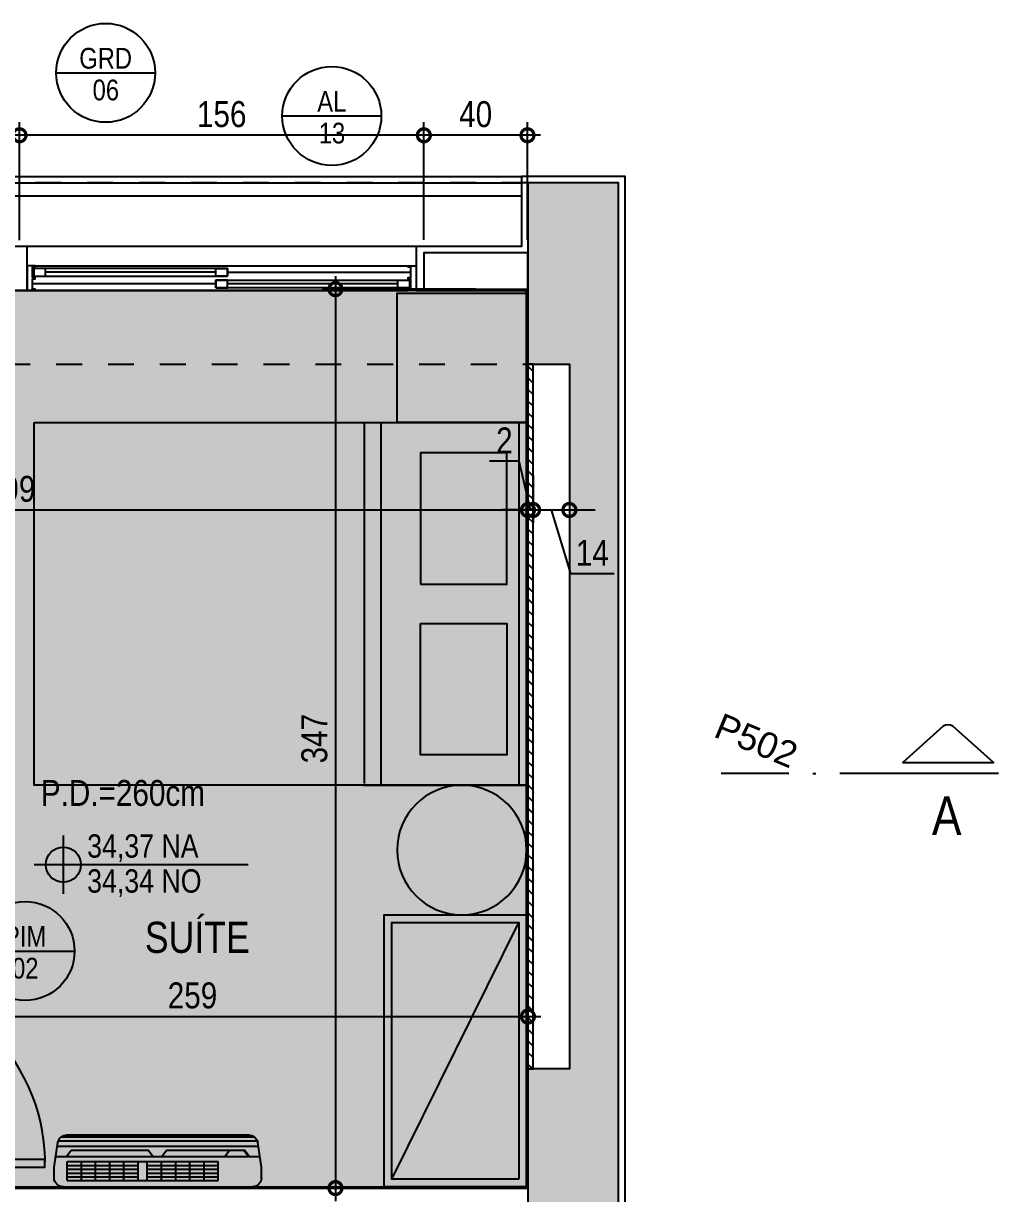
# Model space of a CAD drawing. Header units: metres. Extents: x -41 to 570, y -54 to 184.
# Drawn here: x 19.083 to 22.846, y -0.901 to 3.616 of the extents above; entities that cross this region are included whole.
import ezdxf
from ezdxf.enums import TextEntityAlignment as Align

# ---------------------------------------------------------------- set-up
doc = ezdxf.new("R2010")
doc.units = ezdxf.units.M
doc.linetypes.add('DASHEDX2', pattern=[1.5, 1, -0.5])
doc.linetypes.add('PUC$0$DASHEDX2', pattern=[1.5, 1, -0.5])
for name, color, linetype in [('1', 232, 'DASHEDX2'), ('4', 2, 'Continuous'), ('9', 232, 'Continuous'), ('ARQ-DIM', 2, 'Continuous'), ('ARQ-SIM', 1, 'Continuous'), ('ARQ-TXT', 2, 'Continuous'), ('PUC$0$ARQ-ALV ACAB', 4, 'Continuous'), ('PUC$0$ARQ-ALV OSSO', 5, 'Continuous'), ('PUC$0$ARQ-AUX', 7, 'Continuous'), ('PUC$0$ARQ-AUX1 @ 1', 1, 'Continuous'), ('PUC$0$ARQ-AUX2', 2, 'Continuous'), ('PUC$0$ARQ-CAX @ 1', 1, 'Continuous'), ('PUC$0$ARQ-ENCH', 1, 'Continuous'), ('PUC$0$ARQ-MOB', 7, 'Continuous'), ('PUC$0$ARQ-PRJ', 7, 'PUC$0$DASHEDX2'), ('PUC$0$MAUROAMARELO', 162, 'Continuous')]:
    doc.layers.add(name, color=color, linetype=linetype)
doc.layers.add('PUC$0$ARQ-FORRO', color=9, linetype='Continuous', lineweight=5)
doc.styles.add('Adesa', font='ARIALN.TTF')
doc.styles.get("Standard").update_dxf_attribs({"font": 'arial.ttf'})
doc.dimstyles.new('ADESA 1-0050', dxfattribs={"dimtxt": 0.1, "dimasz": 0.1, "dimexe": 0.05, "dimexo": 0.05, "dimgap": 0.03, "dimtad": 1, "dimdec": 1, "dimlfac": 100, "dimzin": 12, "dimtxsty": 'Adesa', "dimblk": 'DOTSMALL', "dimcen": 1, "dimdle": 0.05, "dimclrd": 1, "dimclre": 1, "dimclrt": 256, "dimazin": 3, "dimtm": 1e-09, "dimtfac": 1, "dimtdec": 1, "dimtmove": 1, "dimatfit": 0, "dimldrblk": 'DOTSMALL', "dimfxl": 0.8, "dimtvp": 2, "dimtolj": 1, "dimtzin": 0, "dimarcsym": 0})

# ---------------------------------------------------------------- blocks, each defined once
blk = doc.blocks.new('*U3377')
at = {"color": 0, "linetype": 'ByBlock', "ltscale": 0.5}
for points in [[(0.019999999999925, -0.0449999999999875), (0.0299999999999159, -0.0450000000000017), (0.0299999999999727, -0.0499999999999972), (0.019999999999925, -0.049999999999983), (0.019999999999925, -0.0900000000000034), (0.0299999999999159, -0.0900000000000176), (0.0299999999999727, -0.0950000000000131), (0.019999999999925, -0.0949999999999989), (0.019999999999925, -0.0900000000000034), (0.0299999999999159, -0.0899999999999891), (0.0299999999999727, -0.09499999999998458), (-5.68e-14, -0.09499999999998458), (0, 0), (0.0299999999999727, 0), (0.0299999999999727, -0.0049999999999955), (0.0199999999999818, -0.0049999999999955), (0.019999999999925, -0.0449999999999875)], [(1.479999999999961, -0.0449999999999156), (1.469999999999969, -0.0449999999999156), (1.469999999999913, -0.049999999999911), (1.479999999999961, -0.049999999999911), (1.479999999999961, -0.0899999999999315), (1.469999999999969, -0.0899999999999315), (1.469999999999913, -0.09499999999992699), (1.479999999999961, -0.09499999999992699), (1.479999999999961, -0.08999999999993138), (1.469999999999969, -0.08999999999990299), (1.469999999999913, -0.0949999999998985), (1.499999999999942, -0.09499999999991268), (1.499999999999884, 7.189999999999996e-14), (1.469999999999913, 7.189999999999996e-14), (1.469999999999913, -0.0049999999999235), (1.479999999999903, -0.0049999999999235), (1.479999999999961, -0.0449999999999156)], [(0.0249999999999204, -0.0100000000000051), (0.0700000006625032, -0.0099999999940792), (0.0700000006625032, -0.0399999999940803), (0.0249999999999204, -0.0400000000000063)], [(0.7725000000000365, -0.00999999999992655), (0.7275000000008165, -0.00999999999994075), (0.7275000000008165, -0.03999999999994185), (0.7725000000000365, -0.03999999999992765)], [(0.7275000000008165, -0.05499999999995665), (0.7725000000000365, -0.05499999999994245), (0.7725000000000365, -0.08499999999994355), (0.7275000000008165, -0.08499999999995786)], [(1.474999999999906, -0.0549999999999349), (1.429999999892343, -0.0549999999999349), (1.429999999892343, -0.0849999999999361), (1.474999999999906, -0.0849999999999361)]]:
    blk.add_lwpolyline(points, close=True, dxfattribs=at)
at = {"color": 8, "linetype": 'ByBlock', "ltscale": 0.5}
for points in [[(1.469999999999913, 7.189999999999996e-14), (0.0299999999999727, 0)], [(0.7725000000000365, -0.02500000000092185), (1.479999999999903, -0.0249999999999196)], [(0.7275000000008165, -0.07000000000005675), (0.019999999999925, -0.0699999999999932)], [(1.469999999999913, -0.0949999999998985), (0.0299999999999727, -0.09499999999998458)]]:
    blk.add_lwpolyline(points, dxfattribs=at)
at = {"color": 7, "linetype": 'ByBlock', "ltscale": 0.5}
for points in [[(0.7725000000000365, -0.00999999999992655), (0.7725000000000365, -0.03999999999992765), (0.0249999999999204, -0.0400000000000063), (0.0249999999999204, -0.0100000000000051)], [(0.7275000000008165, -0.05499999999995665), (0.7275000000008165, -0.08499999999995786), (1.474999999999906, -0.0849999999999361), (1.474999999999906, -0.0549999999999349)]]:
    blk.add_lwpolyline(points, close=True, dxfattribs=at)
for points in [[(0.0700000006625032, -0.0249999999940798), (0.7275000000008165, -0.02499999999994135)], [(0.7725000000000365, -0.06999999999994305), (1.429999999892343, -0.06999999999992129)]]:
    blk.add_lwpolyline(points, dxfattribs=at)
blk = doc.blocks.new('PUC$0$pl apto tipo 1 puc')
at = {"layer": 'PUC$0$ARQ-ENCH'}
h = blk.add_hatch(dxfattribs=at)
h.set_pattern_fill('ANSI31', color=256, scale=0.01)
h.set_pattern_definition([(45, (-5.211504007484674, -0.972002861177286), (-0.02245064030267288, 0.02245064030267288), [])])
h.paths.add_polyline_path([(-36.3932393774884, 2.300038550576187), (-36.37331023448884, 2.300045171463213), (-36.37327480598861, -0.4199559289803002), (-36.39320394898817, -0.4199625498673268)])
at = {"layer": 'PUC$0$ARQ-ALV ACAB'}
for points, elevation in [([(-36.7482393774884, -1.227602703702928), (-36.7482393774884, 2.794170828827531), (-36.7482393774884, 2.794170828827531), (-36.7482393774884, 3.024260689942575), (-36.3482393774884, 3.024260689942575), (-36.3482393774884, 2.754912653315774), (-35.94169619284236, 2.754938725896162), (-35.94169619284236, 2.585001325867989), (-36.36823928204219, 2.585014515701095)], -4.319321033073013e-06), ([(-32.38662771753279, 2.584542666178749), (-34.44169619284247, 2.584529872657696), (-34.44169619284247, 2.75452987265773), (-32.00173573851712, 2.754651810342318), (-32.00173573851712, 2.574651810342284), (-32.22662821730761, 2.574542666178749)], -0.000103808560312571), ([(-36.36817175399827, -0.8750087429382862), (-36.36823928204219, 2.585014515701095)], -4.318356323902826e-06)]:
    blk.add_lwpolyline(points, dxfattribs=dict(at, elevation=elevation))
blk.add_lwpolyline([(-33.50985087990028, -1.025007836572563), (-33.50985134394762, -0.8750093935681496), (-33.63985110930275, -0.8750077360342539), (-33.63985074836648, -0.8248132062785145), (-33.78985075182459, -0.8248132062785145), (-33.78985075182459, -0.8750087429382858), (-36.36817175399827, -0.8750087429382862)], dxfattribs=at)
at = {"layer": 'PUC$0$ARQ-ALV OSSO', "elevation": -4.31835632350037e-06}
blk.add_lwpolyline([(-36.37323937748755, 2.589904975225647), (-36.3732393774884, 2.729906385429546), (-35.97169619284236, 2.729931672887602), (-35.97169619284236, 2.589941626861194), (-36.00737746220985, 2.589892181704466)], close=True, dxfattribs=at)
at = {"layer": 'PUC$0$ARQ-ALV OSSO', "elevation": -4.318356323902826e-06}
blk.add_lwpolyline([(-36.39320394903129, -0.4199592394238135), (-36.39320394903129, 2.300038550576187)], dxfattribs=at)
at = {"layer": 'PUC$0$ARQ-ALV OSSO'}
blk.add_lwpolyline([(-33.51485134394761, -1.020009227817477), (-33.51485134394761, -0.8800092278174767), (-33.64485114533147, -0.880007570282387), (-33.64485078439639, -0.8298132062785143), (-33.78485075182459, -0.8298132062785145), (-33.78485075182459, -0.8800087429382858), (-36.37478256213402, -0.8800087429382862)], dxfattribs=at)
at = {"layer": 'PUC$0$ARQ-AUX', "elevation": -4.319321033073013e-06}
blk.add_lwpolyline([(-35.94169517936152, 2.754938725961269), (-34.44169619284247, 2.75452987265773)], dxfattribs=at)
at = {"layer": 'PUC$0$ARQ-ENCH', "elevation": -4.318356323902826e-06}
blk.add_lwpolyline([(-36.3932393774884, 2.300038550576187), (-36.37331023448884, 2.300045171463213), (-36.37327480598861, -0.4199559289803002), (-36.39320394898817, -0.4199625498673268)], close=True, dxfattribs=at)
at = {"layer": 'PUC$0$ARQ-AUX1 @ 1', "xscale": -1, "rotation": 180}
blk.add_blockref('*U3377', (-35.94169619284236, 2.585001325867989, -4.319321033073013e-06), dxfattribs=at)
blk = doc.blocks.new('*U3418')
at = {"layer": 'PUC$0$ARQ-MOB'}
for p, q in [((-0.6999999999999318, -0.6291505595172567), (-0.6999999999999318, 0)), ((-0.6999999999999318, 0), (0.7000000000000455, 0)), ((0.7000000000000455, -0.6291305920967716), (0.7000000000000455, 0)), ((0.7000000000000455, -0.0299999999997454), (-0.6999999999999318, -0.0299999999997454)), ((0.7000000000000455, -0.5620764186628268), (-0.6999999999999319, -0.5619973332079932)), ((0.7000000000000454, -0.6273368521624434), (-0.692955937798729, -0.6273368521624435)), ((-0.6991533441763523, -0.8530626289630163), (-0.6987254288627583, -0.8533762312017643)), ((-0.6749930615618496, -1.899955827604571), (0.674993061562077, -1.899955827605481))]:
    blk.add_line(p, q, dxfattribs=at)
at = {"layer": 'PUC$0$ARQ-MOB', "flags": 128}
for points in [[(0.7000000000007846, -1.899999999999636), (0.7000000000007846, -2e-16), (-0.7000000000006703, 2e-16), (-0.6999909375571747, -1.899999999999636)], [(0.7000000009412021, -1.900075808809561), (0.7000000009412021, -7.58088099249e-05), (-0.6999999990602528, -7.58088099244e-05), (-0.6999909366167572, -1.900075808809561)], [(-0.0755639286653032, -0.4095184273019188), (-0.0755685223320479, -0.0761946178054134), (-0.5830639286650121, -0.0762007755593002), (-0.5830593348691191, -0.4095341088650456)], [(-0.0755639277248856, -0.4095942361118434), (-0.0755685213898114, -0.0762704266162475), (-0.5830639277245946, -0.0762765843701343), (-0.5830593339287016, -0.4096099176758797)], [(0.0755671575898878, -0.4095184273019188), (0.0755717512566325, -0.0761946178054134), (0.5830671575914153, -0.0762007755593006), (0.5830625637937032, -0.4095341088650459)], [(0.0755671585321243, -0.4095942361118434), (0.07557175219705001, -0.0762704266162475), (0.5830671585318328, -0.0762765843701347), (0.5830625647359398, -0.4096099176758801)]]:
    blk.add_lwpolyline(points, close=True, dxfattribs=at)
at = {"layer": 'PUC$0$ARQ-MOB'}
blk.add_lwpolyline([(0.7000000009412021, -0.5000758088099249), (1.200000000941201, -0.5000758088099249), (1.200000000941201, -7.58088099249e-05), (0.7000000009412021, -7.58088099249e-05)], close=True, dxfattribs=at)
blk.add_circle((-0.9499999999999316, -0.25), 0.25, dxfattribs=at)
blk = doc.blocks.new('*U3417')
at = {"flags": 128}
for points in [[(1.049991764732324, -1.899777385600069e-09), (1.049991764732324, 0.5499999981002226), (9.044925e-10, 0.5499999971050785), (0, 0)], [(1.019991764732352, 0.02999999815453762), (1.019991764732352, 0.5199999981004774), (0.0300000008501229, 0.5199999971053333), (0.030000000054315, 0.0299999999451757)]]:
    blk.add_lwpolyline(points, close=True, dxfattribs=at)
blk.add_lwpolyline([(1.019991764732352, 0.5199999981004774), (0.030000000054315, 0.0299999999451757)], dxfattribs=at)
blk = doc.blocks.new('PUC$0$layout puc 1')
at = {"layer": 'PUC$0$ARQ-MOB', "xscale": -1}
for name, p, rotation in [('*U3417', (9.615374800020504e-05, -3.299992249611552), 270), ('*U3418', (-7.685505867982556e-05, -4.49999224878974), 90)]:
    blk.add_blockref(name, p, dxfattribs=dict(at, rotation=rotation))
blk = doc.blocks.new('*U3395')
for points in [[(0, 0), (-3.673940397444008e-17, 0.7200000000003126), (-0.03000000000020013, 0.7200000000003126), (-0.03000000000020009, 0)], [(-0.774999999998131, 0.01000000000070145), (-0.7249999999984038, 0.01000000000070145), (-0.7249999999984038, 2.557953848736361e-13), (-0.774999999998131, 2.557953848736361e-13)], [(0.05500000000006366, 0.01000000000036039), (0.005000000000336513, 0.01000000000036039), (0.005000000000336513, -8.526512829121202e-14), (0.05500000000006366, -8.526512829121202e-14)], [(-0.7649999999987085, -0.1599999999774298), (-0.7149999999989813, -0.1599999999774298), (-0.7149999999989813, -0.1499999999769841), (-0.7649999999987085, -0.1499999999769841)], [(0.04499999999984539, -0.1600000000460113), (-0.004999999999881766, -0.1600000000460113), (-0.004999999999881766, -0.1500000000455941), (0.04499999999984539, -0.1500000000455941)]]:
    blk.add_lwpolyline(points, close=True)
for points in [[(-0.7599999999991678, 0), (-0.72, 2.273736754432321e-13), (-0.72, -0.02999999999997272), (-0.7099999999997817, -0.02999999999997272), (-0.7099999999989859, -0.1499999999630006), (-0.7450000000000909, -0.149999999963228), (-0.7449999999995225, 0)], [(0.03999999999973625, -2.273736754432321e-13), (3.410605131648481e-13, 0), (3.410605131648481e-13, -0.03000000000020009), (-0.009999999999877218, -0.03000000000020009), (-0.009999999999877218, -0.1499999999999773), (0.02500000000077307, -0.1500000000002046), (0.02499999999952252, -2.273736754432321e-13)]]:
    blk.add_lwpolyline(points)
at = {"layer": 'PUC$0$ARQ-PRJ'}
blk.add_arc((-0.020769230769382, 0.02076923076981165), 0.6995391551483003, 88.29864539466116, 181.7013546053483, dxfattribs=at)
blk = doc.blocks.new('PUC$0$pl forro 1')
at = {"layer": 'PUC$0$ARQ-FORRO'}
h = blk.add_hatch(color=256, dxfattribs=at)
h.dxf.hatch_style = 1
h.paths.add_polyline_path([(0, 0), (2.578321001191597, -5.03201744027626e-05), (2.578318303634468, -1.050660244375436), (3.981543539623971, -1.050663847311357), (3.981544035492419, -3.459661836688001), (-6.752902600482003e-05, -3.460073578813784)])
blk.add_lwpolyline([(0, 0), (2.578321001191597, -5.03201744027626e-05), (2.578318303634468, -1.050660244375436), (3.981543539623971, -1.050663847311357), (3.981544035492419, -3.459661836688001), (-6.752902600482003e-05, -3.460073578813784)], close=True, dxfattribs=at)
blk = doc.blocks.new('PUC$0$Q1')
at = {"layer": 'PUC$0$MAUROAMARELO'}
for p, q in [((240.9168394945319, -387.1026846636278), (240.1737992864325, -387.1026846636278)), ((240.8957057322278, -387.0957092027159), (240.1949330487362, -387.0957092027159)), ((240.145319390482, -387.2199680435349), (240.1599698859306, -387.1250467797306)), ((240.9327719142491, -387.1386723422559), (240.1576897701973, -387.1386723422559)), ((240.9287674815717, -387.1182753428074), (240.1618712993925, -387.1182753428075)), ((240.945319390482, -387.2199680435349), (240.9306688950333, -387.1250467797306)), ((240.9389265356431, -387.1785484299287), (240.1510035773078, -387.1785484299287)), ((240.1926560917461, -387.1785484299287), (240.2109410929909, -387.1546799405407)), ((240.1958903684414, -387.1785484299287), (240.2141753696861, -387.1546799405407)), ((240.2683749102446, -387.1546799405407), (240.2109410929909, -387.1546799405407)), ((240.5115314378287, -387.1546799405407), (240.2141753696861, -387.1546799405407)), ((240.2866599114889, -387.1785484299287), (240.2683749102446, -387.1546799405407)), ((240.3121910110704, -387.2718364671387), (240.3121910110704, -387.1986790807405)), ((240.6213588412039, -387.1986790807405), (240.3121910110704, -387.1986790807405)), ((240.3669240719074, -387.2718364671387), (240.3669240719074, -387.1986790807405)), ((240.4216571327443, -387.2718364671387), (240.4216571327443, -387.1986790807405)), ((240.4763901935818, -387.2718364671387), (240.4763901935818, -387.1986790807405)), ((240.5298164390734, -387.1785484299287), (240.5115314378287, -387.1546799405407)), ((240.5311232544187, -387.2718364671387), (240.5311232544187, -387.1986790807405)), ((240.5640566185858, -387.1785484299287), (240.5823416198305, -387.1546799405407)), ((240.8796976879731, -387.1546799405407), (240.5823416198305, -387.1546799405407)), ((240.5858563152557, -387.2718364671387), (240.5858563152557, -387.1986790807405)), ((240.6213588412039, -387.2718364671387), (240.6213588412039, -387.1986790807405)), ((240.8950241453886, -387.1986790807407), (240.6213588412039, -387.1986790807405)), ((240.6760919020408, -387.2718364671387), (240.6760919020408, -387.1986790807405)), ((240.7308249628778, -387.2718364671387), (240.7308249628778, -387.1986790807405)), ((240.7855580237147, -387.2718364671387), (240.7855580237147, -387.1986790807405)), ((240.8402910845517, -387.2718364671387), (240.8402910845517, -387.1986790807407)), ((240.8979826892179, -387.1785484299287), (240.8796976879731, -387.1546799405407)), ((240.8950241453886, -387.2718364671387), (240.8950241453886, -387.1986790807407)), ((240.145319390482, -387.2613876571413), (240.145319390482, -387.2199680435349)), ((240.4201896950054, -387.2134717998856), (240.3121910110704, -387.2134717998856)), ((240.4201896950054, -387.2282645190307), (240.3121910110704, -387.2282645190307)), ((240.4201896950054, -387.2430572381759), (240.3121910110704, -387.2430572381759)), ((240.4833013519661, -387.2134717998856), (240.4201896950054, -387.2134717998856)), ((240.4833013519661, -387.2282645190307), (240.4201896950054, -387.2282645190307)), ((240.4833013519661, -387.2430572381759), (240.4201896950054, -387.2430572381759)), ((240.5464130089268, -387.2134717998856), (240.4833013519661, -387.2134717998856)), ((240.5464130089268, -387.2282645190307), (240.4833013519661, -387.2282645190307)), ((240.5464130089268, -387.2430572381759), (240.4833013519661, -387.2430572381759)), ((240.5858563152557, -387.2134717998856), (240.5464130089268, -387.2134717998856)), ((240.5858563152557, -387.2282645190307), (240.5464130089268, -387.2282645190307)), ((240.5858563152557, -387.2430572381759), (240.5464130089268, -387.2430572381759)), ((240.7293575251389, -387.2134717998858), (240.6213588412039, -387.2134717998858)), ((240.7293575251389, -387.228264519031), (240.6213588412039, -387.228264519031)), ((240.7293575251389, -387.2430572381759), (240.6213588412039, -387.2430572381759)), ((240.7924691820996, -387.2134717998858), (240.7293575251389, -387.2134717998858)), ((240.7924691820996, -387.228264519031), (240.7293575251389, -387.228264519031)), ((240.7924691820996, -387.2430572381759), (240.7293575251389, -387.2430572381759)), ((240.8555808390603, -387.2134717998858), (240.7924691820996, -387.2134717998858)), ((240.8555808390603, -387.228264519031), (240.7924691820996, -387.228264519031)), ((240.8555808390603, -387.2430572381759), (240.7924691820996, -387.2430572381759)), ((240.8950241453886, -387.2134717998858), (240.8555808390603, -387.2134717998858)), ((240.8950241453886, -387.228264519031), (240.8555808390603, -387.228264519031)), ((240.8950241453886, -387.2430572381759), (240.8555808390603, -387.2430572381759)), ((240.945319390482, -387.2613876571413), (240.945319390482, -387.2199680435349)), ((240.4201896950054, -387.257849957321), (240.3121910110704, -387.257849957321)), ((240.6213588412039, -387.2718364671387), (240.3121910110704, -387.2718364671387)), ((240.4833013519661, -387.257849957321), (240.4201896950054, -387.257849957321)), ((240.5464130089268, -387.257849957321), (240.4833013519661, -387.257849957321)), ((240.5858563152557, -387.257849957321), (240.5464130089268, -387.257849957321)), ((240.7293575251389, -387.257849957321), (240.6213588412039, -387.257849957321)), ((240.8950241453886, -387.2718364671387), (240.6213588412039, -387.2718364671387)), ((240.7924691820996, -387.257849957321), (240.7293575251389, -387.257849957321)), ((240.8555808390603, -387.257849957321), (240.7924691820996, -387.257849957321)), ((240.8950241453886, -387.257849957321), (240.8555808390603, -387.257849957321)), ((240.9098168645338, -387.2968901830895), (240.1808219164302, -387.2968901830895))]:
    blk.add_line(p, q, dxfattribs=at)
for centre, start, end in [((240.1949330487362, -387.1312117286641), 90, 170.0000000000153), ((240.8957057322278, -387.1312117286641), 9.999999999984647, 90), ((240.1808219164302, -387.2613876571413), 180, 270), ((240.9098168645338, -387.2613876571413), 270, 0)]:
    blk.add_arc(centre, 0.03550252594831591, start, end, dxfattribs=at)
blk = doc.blocks.new('PUC$0$A$C2e7cd6c0')
at = {"layer": 'PUC$0$MAUROAMARELO', "xscale": -1, "rotation": 180}
blk.add_blockref('PUC$0$Q1', (-249.7172601499369, -383.561842730337, -8.63671264772492e-06), dxfattribs=at)
blk = doc.blocks.new('PUC')
blk.add_lwpolyline([(-21.02492814649783, 0.8750418528808609), (-21.02499567454175, -2.584981405758521), (-17.04338411092796, -2.584569664537231), (-17.04338460589177, -0.1755716742560944), (-18.446607317367, -0.1755680713266549), (-18.446607317367, 0.8750418528808601)], close=True)
at = {"layer": 'PUC$0$ARQ-ALV ACAB', "elevation": 0.0001038075956029984}
blk.add_lwpolyline([(-18.79344336735028, -3.024263734924905), (-21.00499576998796, -3.02422758)], dxfattribs=at)
at = {"layer": 'PUC$0$ARQ-AUX2'}
for points in [[(-18.81844807349335, -2.753732895382866), (-18.81843063321263, -2.999998439999999), (-21.00499576998796, -2.999998439999999)], [(-18.86844807336797, -2.753736436333083), (-18.86843417428824, -2.949998439999999), (-21.00499576998796, -2.949998439999999)]]:
    blk.add_lwpolyline(points, dxfattribs=at)
at = {"layer": 'PUC$0$ARQ-ALV OSSO', "xscale": -1, "rotation": 180}
blk.add_blockref('PUC$0$pl apto tipo 1 puc', (15.34324360750044, 3.310994257022808e-05), dxfattribs=at)
at = {"layer": 'PUC$0$ARQ-CAX @ 1', "rotation": 90}
blk.add_blockref('*U3395', (-18.44660714432437, 0.799846316220941), dxfattribs=at)
at = {"layer": 'PUC$0$ARQ-ENCH'}
blk.add_blockref('PUC$0$A$C2e7cd6c0', (-10.43003367, -2.859227739239075, -4.318356323902826e-06), dxfattribs=at)
at = {"layer": 'PUC$0$ARQ-FORRO'}
blk.add_blockref('PUC$0$pl forro 1', (-21.02492814551574, 0.8750921730552629, -4.318356323902826e-06), dxfattribs=at)
at = {"layer": 'PUC$0$ARQ-MOB', "color": 6}
blk.add_blockref('PUC$0$layout puc 1', (-21.02502588479797, 3.125042337760088, -4.31835632350037e-06), dxfattribs=at)
blk = doc.blocks.new('ADESA-SIM CORT')
at = {"color": 3}
blk.add_lwpolyline([(1.712111388585434, 0.3673406545891559), (1.400000000000955, 0.0861067632652805), (2.1, 0.0861067632652805), (1.787888611416511, 0.3673406545890963)], dxfattribs=at)
blk.add_lwpolyline([(1.787888611416528, 0.3673406545891261, 0.2679491924307495), (1.712111388585434, 0.3673406545891559)], format="xyb", dxfattribs=at)
at = {"color": 2}
for points in [[(0.5211657469095513, 0), (0, 0)], [(0.7057630107160356, 0), (0.7293286188615489, 0)], [(2.139709119792738, 0), (0.9139258826680332, 0)]]:
    blk.add_lwpolyline(points, dxfattribs=at)
at = {"color": 3, "style": 'Adesa'}
blk.add_attdef('A', text='', height=0.35, dxfattribs=at).set_placement((1.739299088764962, -0.3247249171072699), align=Align.MIDDLE_CENTER)
blk = doc.blocks.new('NipAcOs')
at = {"layer": 'ARQ-SIM'}
h = blk.add_hatch(color=256, dxfattribs=at)
h.dxf.hatch_style = 1
h.paths.add_polyline_path([(0, 0.1499999999999773, 0.4142135623730951), (-0.1499999999999773, 0), (0, 0)])
h.paths.add_polyline_path([(0.1499999999999773, 0), (0, 0), (0, -0.1499999999999773, 0.4142135623730951)])
for p, q in [((0, -0.25), (0, 0.25)), ((-0.25, 0), (0.1499999999999773, 0)), ((0.1499999999999773, 0), (1.583441196697537, 0))]:
    blk.add_line(p, q, dxfattribs=at)
blk.add_circle((0, 0), 0.15, dxfattribs=at)
at = {"style": 'Adesa'}
for p in [(0.2040091630106531, 0.0600000000000023), (0.2040091630106531, -0.2400000000000091)]:
    blk.add_attdef('000,00', p, '', height=0.2, dxfattribs=at)
blk = doc.blocks.new('TIPO COTA$0$Chamada_planta')
at = {"layer": 'ARQ-SIM'}
blk.add_line((-1.272612162904418, 0), (1.272612162904418, 0), dxfattribs=at)
blk.add_circle((0, 0), 1.272612162904418, dxfattribs=at)
at = {"layer": 'ARQ-SIM', "color": 2, "style": 'Adesa'}
for tag, p in [('NUMERO', (-3e-16, 0.2338932678049491)), ('C.D.', (-3e-16, -0.2718391078913104))]:
    blk.add_attdef(tag, text='', height=0.5, dxfattribs=at).set_placement(p, align=Align.MIDDLE_CENTER)
blk = doc.blocks.new('_DotSmall')
at = {"color": 0, "linetype": 'ByBlock', "const_width": 0.5}
blk.add_lwpolyline([(-0.0625, 0, 1), (0.0625, 0, 1)], format="xyb", close=True, dxfattribs=at)
blk = doc.blocks.new('*D1369')
at = {"layer": 'ARQ-DIM', "color": 1, "lineweight": -2, "transparency": 16777216}
for p, q in [((17.03838410944325, 2.444178336466331), (17.03838410944325, 1.687482067190984)), ((21.03006662690216, 2.155730781549256), (21.03006662690216, 1.687482067190984)), ((16.98838410944325, 1.737482067190984), (21.08006662690216, 1.737482067190984))]:
    blk.add_line(p, q, dxfattribs=at)
at = {"layer": 'Defpoints', "color": 0, "transparency": 16777216}
for p in [(17.03838410944325, 2.494178336466331), (21.03006662690216, 2.205730781549256, -4.318356323902826e-06), (21.03006662690216, 1.737482067190984)]:
    blk.add_point(p, dxfattribs=at)
at = {"layer": 'ARQ-DIM', "color": 1, "lineweight": -2, "transparency": 16777216, "xscale": 0.1, "yscale": 0.1, "zscale": 0.1, "rotation": 180}
blk.add_blockref('_DotSmall', (17.03838410944325, 1.737482067190984), dxfattribs=at)
at = {"layer": 'ARQ-DIM', "color": 1, "lineweight": -2, "transparency": 16777216, "xscale": 0.1, "yscale": 0.1, "zscale": 0.1}
blk.add_blockref('_DotSmall', (21.03006662690216, 1.737482067190984), dxfattribs=at)
at = {"layer": 'ARQ-DIM', "transparency": 16777216, "insert": (19.03422536817271, 1.818539365963153), "char_height": 0.1, "attachment_point": 5, "style": 'Adesa'}
blk.add_mtext('\\A1;399', dxfattribs=at)
blk = doc.blocks.new('*D1388')
at = {"layer": 'ARQ-DIM', "color": 1, "lineweight": -2, "transparency": 16777216}
for p, q in [((20.28743690139741, 2.639921310439799), (20.28743690139741, -0.9300418528808636)), ((20.82824622889669, 2.589921310439799), (20.23743690139741, 2.589921310439799)), ((20.82824622889669, -0.8800418528808635), (20.23743690139741, -0.8800418528808637))]:
    blk.add_line(p, q, dxfattribs=at)
at = {"layer": 'Defpoints', "color": 0, "transparency": 16777216}
for p in [(20.87824622889669, 2.589921310439799, -4.31835632350037e-06), (20.28743690139741, -0.8800418528808636), (20.87824622889669, -0.8800418528808635)]:
    blk.add_point(p, dxfattribs=at)
at = {"layer": 'ARQ-DIM', "color": 1, "lineweight": -2, "transparency": 16777216, "xscale": 0.1, "yscale": 0.1, "zscale": 0.1}
for p, rotation in [((20.28743690139741, 2.589921310439799), 90), ((20.28743690139741, -0.8800418528808636), 270)]:
    blk.add_blockref('_DotSmall', p, dxfattribs=dict(at, rotation=rotation))
at = {"layer": 'ARQ-DIM', "transparency": 16777216, "insert": (20.20637960262523, 0.8549397287794619), "char_height": 0.1, "attachment_point": 5, "rotation": 90, "style": 'Adesa'}
blk.add_mtext('\\A1;347', dxfattribs=at)
blk = doc.blocks.new('*D1694')
at = {"layer": 'ARQ-DIM', "color": 1, "lineweight": -2, "transparency": 16777216}
for p, q in [((20.62845258534192, 2.779898562945025), (20.62845258534192, 3.233868590348308)), ((21.02823148358226, 2.779873289519922), (21.02823148358226, 3.233868590348308)), ((21.07823148358226, 3.183868590348308), (20.57845258534192, 3.183868590348308))]:
    blk.add_line(p, q, dxfattribs=at)
at = {"layer": 'Defpoints', "color": 0, "transparency": 16777216}
for p in [(20.62845258534192, 3.183868590348308), (20.62845258534192, 2.729898562945025, -4.31835632350037e-06), (21.02823148358226, 2.729873289519922, -4.31835632350037e-06)]:
    blk.add_point(p, dxfattribs=at)
at = {"layer": 'ARQ-DIM', "color": 1, "lineweight": -2, "transparency": 16777216, "xscale": 0.1, "yscale": 0.1, "zscale": 0.1, "rotation": 180}
blk.add_blockref('_DotSmall', (20.62845258534192, 3.183868590348308), dxfattribs=at)
at = {"layer": 'ARQ-DIM', "color": 1, "lineweight": -2, "transparency": 16777216, "xscale": 0.1, "yscale": 0.1, "zscale": 0.1}
blk.add_blockref('_DotSmall', (21.02823148358226, 3.183868590348308), dxfattribs=at)
at = {"layer": 'ARQ-DIM', "transparency": 16777216, "insert": (20.82834203446209, 3.264925889120478), "char_height": 0.1, "attachment_point": 5, "style": 'Adesa'}
blk.add_mtext('\\A1;40', dxfattribs=at)
blk = doc.blocks.new('*D1695')
at = {"layer": 'ARQ-DIM', "color": 1, "lineweight": -2, "transparency": 16777216}
for p, q in [((19.06845258534203, 2.779496762715154), (19.06845258534203, 3.233868590348309)), ((20.62845258534192, 2.779898562945025), (20.62845258534192, 3.233868590348309)), ((20.67845258534192, 3.183868590348309), (19.01845258534203, 3.183868590348309))]:
    blk.add_line(p, q, dxfattribs=at)
at = {"layer": 'Defpoints', "color": 0, "transparency": 16777216}
for p in [(19.06845258534203, 3.183868590348309), (19.06845258534203, 2.729496762715154, -0.000103808560312571), (20.62845258534192, 2.729898562945025, -4.31835632350037e-06)]:
    blk.add_point(p, dxfattribs=at)
at = {"layer": 'ARQ-DIM', "color": 1, "lineweight": -2, "transparency": 16777216, "xscale": 0.1, "yscale": 0.1, "zscale": 0.1, "rotation": 180}
blk.add_blockref('_DotSmall', (19.06845258534203, 3.183868590348309), dxfattribs=at)
at = {"layer": 'ARQ-DIM', "color": 1, "lineweight": -2, "transparency": 16777216, "xscale": 0.1, "yscale": 0.1, "zscale": 0.1}
blk.add_blockref('_DotSmall', (20.62845258534192, 3.183868590348309), dxfattribs=at)
at = {"layer": 'ARQ-DIM', "transparency": 16777216, "insert": (19.84845258534197, 3.264925889120478), "char_height": 0.1, "attachment_point": 5, "style": 'Adesa'}
blk.add_mtext('\\A1;156', dxfattribs=at)
blk = doc.blocks.new('*D1696')
at = {"layer": 'ARQ-DIM', "color": 1, "lineweight": -2, "transparency": 16777216}
for p, q in [((16.68849213101667, 2.779509556236336), (16.68849213101667, 3.233868590348309)), ((19.06845258534203, 2.779496762715154), (19.06845258534203, 3.233868590348309)), ((19.11845258534203, 3.183868590348309), (16.63849213101667, 3.183868590348309))]:
    blk.add_line(p, q, dxfattribs=at)
at = {"layer": 'Defpoints', "color": 0, "transparency": 16777216}
for p in [(16.68849213101667, 3.183868590348309), (16.68849213101667, 2.729509556236336, -0.000103808560312571), (19.06845258534203, 2.729496762715154, -0.000103808560312571)]:
    blk.add_point(p, dxfattribs=at)
at = {"layer": 'ARQ-DIM', "color": 1, "lineweight": -2, "transparency": 16777216, "xscale": 0.1, "yscale": 0.1, "zscale": 0.1, "rotation": 180}
blk.add_blockref('_DotSmall', (16.68849213101667, 3.183868590348309), dxfattribs=at)
at = {"layer": 'ARQ-DIM', "color": 1, "lineweight": -2, "transparency": 16777216, "xscale": 0.1, "yscale": 0.1, "zscale": 0.1}
blk.add_blockref('_DotSmall', (19.06845258534203, 3.183868590348309), dxfattribs=at)
at = {"layer": 'ARQ-DIM', "transparency": 16777216, "insert": (17.87847235817935, 3.264925889120478), "char_height": 0.1, "attachment_point": 5, "style": 'Adesa'}
blk.add_mtext('\\A1;238', dxfattribs=at)
blk = doc.blocks.new('*D1699')
at = {"layer": 'ARQ-DIM', "color": 1, "lineweight": -2, "transparency": 16777216}
for p, q in [((20.9964520926749, 1.925826788089009), (20.88201825911419, 1.925826788089009)), ((21.04001348421651, 1.737482067190984), (20.9964520926749, 1.925826788089009)), ((21.03006662690216, 1.87160642437012), (21.03006662690216, 1.687482067190984)), ((21.04996034153085, 1.87160642437012), (21.04996034153085, 1.687482067190984)), ((21.03006662690216, 1.737482067190984), (20.93006662690216, 1.737482067190984)), ((21.03006662690216, 1.737482067190984), (21.04996034153085, 1.737482067190984)), ((21.03006662690216, 1.737482067190984), (21.04996034153085, 1.737482067190984)), ((21.04996034153085, 1.737482067190984), (21.14996034153085, 1.737482067190984))]:
    blk.add_line(p, q, dxfattribs=at)
at = {"layer": 'Defpoints', "color": 0, "transparency": 16777216}
for p in [(21.03006662690216, 1.92160642437012), (21.04996034153085, 1.92160642437012, -4.318356323902826e-06), (21.04996034153085, 1.737482067190984)]:
    blk.add_point(p, dxfattribs=at)
at = {"layer": 'ARQ-DIM', "color": 1, "lineweight": -2, "transparency": 16777216, "xscale": 0.1, "yscale": 0.1, "zscale": 0.1}
blk.add_blockref('_DotSmall', (21.03006662690216, 1.737482067190984), dxfattribs=at)
at = {"layer": 'ARQ-DIM', "color": 1, "lineweight": -2, "transparency": 16777216, "xscale": 0.1, "yscale": 0.1, "zscale": 0.1, "rotation": 180}
blk.add_blockref('_DotSmall', (21.04996034153085, 1.737482067190984), dxfattribs=at)
at = {"layer": 'ARQ-DIM', "transparency": 16777216, "insert": (20.93923517589454, 2.006031426561042), "char_height": 0.1, "attachment_point": 5, "style": 'Adesa'}
blk.add_mtext('\\A1;2', dxfattribs=at)
blk = doc.blocks.new('*D1700')
at = {"layer": 'ARQ-DIM', "color": 1, "lineweight": -2, "transparency": 16777216}
for p, q in [((21.18999576998795, 1.915881083454482), (21.18999576998795, 1.687482067190982)), ((21.04996034153085, 1.82160642437012), (21.04996034153085, 1.687482067190982)), ((21.04996034153085, 1.737482067190983), (20.94996034153085, 1.737482067190983)), ((21.04996034153085, 1.737482067190983), (21.18999576998795, 1.737482067190983)), ((21.04996034153085, 1.737482067190983), (21.18999576998795, 1.737482067190983)), ((21.1199780557594, 1.737482067190983), (21.19366223038423, 1.491868151774884)), ((21.18999576998795, 1.737482067190983), (21.28999576998795, 1.737482067190983)), ((21.19366223038423, 1.491868151774884), (21.36314381292175, 1.491868151774884))]:
    blk.add_line(p, q, dxfattribs=at)
at = {"layer": 'Defpoints', "color": 0, "transparency": 16777216}
for p in [(21.18999576998795, 1.965881083454482, -4.318356323902826e-06), (21.04996034153085, 1.87160642437012), (21.18999576998795, 1.737482067190983)]:
    blk.add_point(p, dxfattribs=at)
at = {"layer": 'ARQ-DIM', "color": 1, "lineweight": -2, "transparency": 16777216, "xscale": 0.1, "yscale": 0.1, "zscale": 0.1}
blk.add_blockref('_DotSmall', (21.04996034153085, 1.737482067190983), dxfattribs=at)
at = {"layer": 'ARQ-DIM', "color": 1, "lineweight": -2, "transparency": 16777216, "xscale": 0.1, "yscale": 0.1, "zscale": 0.1, "rotation": 180}
blk.add_blockref('_DotSmall', (21.18999576998795, 1.737482067190983), dxfattribs=at)
at = {"layer": 'ARQ-DIM', "transparency": 16777216, "insert": (21.27840302165299, 1.572072790246917), "char_height": 0.1, "attachment_point": 5, "style": 'Adesa'}
blk.add_mtext('\\A1;14', dxfattribs=at)
blk = doc.blocks.new('*D1705')
at = {"layer": 'ARQ-DIM', "color": 1, "lineweight": -2, "transparency": 16777216}
for p, q in [((18.44160715166538, -0.09984631622113728), (18.44160715166538, -0.2679642699175045)), ((21.03003601922412, -0.09988003096952669), (21.03003601922412, -0.2679642699175045)), ((18.39160715166538, -0.2179642699175045), (21.08003601922412, -0.2179642699175045))]:
    blk.add_line(p, q, dxfattribs=at)
at = {"layer": 'Defpoints', "color": 0, "transparency": 16777216}
for p in [(18.44160715166538, -0.04984631622113728, 4.318356323904093e-06), (21.03003601922412, -0.04988003096952669, -4.318356323902826e-06), (21.03003601922412, -0.2179642699175045)]:
    blk.add_point(p, dxfattribs=at)
at = {"layer": 'ARQ-DIM', "color": 1, "lineweight": -2, "transparency": 16777216, "xscale": 0.1, "yscale": 0.1, "zscale": 0.1, "rotation": 180}
blk.add_blockref('_DotSmall', (18.44160715166538, -0.2179642699175045), dxfattribs=at)
at = {"layer": 'ARQ-DIM', "color": 1, "lineweight": -2, "transparency": 16777216, "xscale": 0.1, "yscale": 0.1, "zscale": 0.1}
blk.add_blockref('_DotSmall', (21.03003601922412, -0.2179642699175045), dxfattribs=at)
at = {"layer": 'ARQ-DIM', "transparency": 16777216, "insert": (19.73582158544475, -0.1369069711453353), "char_height": 0.1, "attachment_point": 5, "style": 'Adesa'}
blk.add_mtext('\\A1;259', dxfattribs=at)
blk = doc.blocks.new('est-lo-08-6sa-r00')
at = {"layer": '4'}
h = blk.add_hatch(color=8, dxfattribs=at)
h.dxf.hatch_style = 1
h.paths.add_polyline_path([(72.45359600000049, -775.948262999999), (89.9877070000004, -768.6301379999992), (31.82787399999984, -629.2800969999994), (14.29376300000001, -636.5982219999993)], flags=17)
h.paths.add_polyline_path([(-113.9049340000005, -1069.376460999999), (37.44213000000002, -1006.209490999998), (30.12385199999994, -988.6750119999992), (-103.6891010000002, -1044.523857999999), (-278.9303289999998, -624.6486359999992), (-286.2484539999996, -607.1145249999993), (-286.2484749999996, -607.1145339999996), (-307.0557899999995, -557.2605349999997), (-324.5898800000006, -564.5786499999994)])
h.paths.add_polyline_path([(-3206.956630999998, -1758.910156999999), (-3258.953831999998, -1634.325684), (-3291.253509999999, -1647.806439999999), (-3239.256308999999, -1772.390912999999)])
h.paths.add_polyline_path([(-2993.189753999998, -2271.092217999998), (-3020.151167, -2206.492820999998), (-3034.916840999999, -2212.655495999998), (-3140.452497999998, -1959.793706999999), (-3125.686931, -1953.631075999999), (-3148.796797999999, -1898.260197999999), (-3181.096476999999, -1911.740953999999), (-3025.489431999998, -2284.572973999999)])
h.paths.add_polyline_path([(-2947.092820999999, -1013.293024), (-2914.793142, -999.8122680000004), (-2953.309588, -907.527473), (-2985.609266, -921.0082290000005)])
h.paths.add_polyline_path([(-2727.356492000001, -1539.777800999999), (-2695.056814, -1526.297044999999), (-2733.573258999998, -1434.012249999999), (-2765.872937999999, -1447.493005999999)])
h.paths.add_polyline_path([(2122.48851, 465.4148090000003), (2070.491308999999, 589.9992829999999), (2038.191631, 576.5185270000004), (2090.188831999999, 451.9340530000002)])
h.paths.add_polyline_path([(2012.331383999999, 729.3495480000001), (1857.495358999999, 1100.334220999999), (1825.19568, 1086.853464999999), (1852.1572, 1022.254111), (1866.922767, 1028.416743), (1971.687404999999, 777.4023), (1956.921837999999, 771.2396689999997), (1980.031704999999, 715.8687919999996)])
h.paths.add_polyline_path([(2336.253806, -46.76345599999922), (2180.644029, 326.0751100000004), (2148.34435, 312.5943540000004), (2171.454217999999, 257.2234770000007), (2186.219784999999, 263.3861090000001), (2291.758174999999, 10.51777200000049), (2276.992607999999, 4.355141000000913), (2303.954127999999, -60.24421199999915)])
h.paths.add_polyline_path([(-385.5172349999993, -426.3873289999996), (-595.433067999999, 76.56770299999988), (-627.7327459999995, 63.08694799999952), (-600.7712259999996, -1.512405999999999), (-586.0056589999992, 4.650225999999691), (-426.1612139999996, -378.3345759999996), (-440.9267810000002, -384.4972079999997), (-417.8169139999999, -439.8680849999996)])
h.paths.add_polyline_path([(-83.24965799999964, 290.3351419999996), (-592.6617279999998, 77.7243639999995), (-382.7471940000005, -425.2275579999996), (-365.2130830000006, -417.9094339999997), (-567.8094919999992, 67.50837699999983), (-108.2312119999995, 259.3202749999996), (-7.318124999999773, 17.53411100000015), (-242.6443529999995, -80.68282400000008), (-140.96112, -324.3142569999997), (-70.36325099999982, -294.8491759999998), (-77.68137600000048, -277.3150649999997), (-130.7451330000004, -299.4620209999997), (-217.7921169999998, -90.89881099999997), (0, 0), (87.04691000000038, -208.5630329999998), (33.98315200000015, -230.7099889999997), (41.30127699999991, -248.2440999999996), (126.664713, -212.6163879999996), (103.5548460000003, -157.2455109999998), (88.78927800000055, -163.4081419999998), (-71.05370500000018, 219.5731569999998), (-56.28813799999982, 225.7357879999997)])
h.paths.add_polyline_path([(395.5056669999994, -856.7658279999989), (368.5441479999995, -792.1664749999987), (353.7785799999997, -798.329105999999), (193.1650519999996, -413.5015989999993), (207.9306199999999, -407.3389679999995), (184.8207519999999, -351.9680909999994), (-61.57965100000013, -454.8069989999995), (-28.45266399999963, -534.1692129999994), (-10.91852799999941, -526.8510599999992), (-36.72741499999947, -465.0229859999995), (159.8391989999999, -382.9829579999996), (355.8878640000003, -852.7124729999991), (159.32125, -934.7525009999987), (132.7484019999998, -871.0736249999991), (115.2142970000001, -878.391764999999), (141.787139, -942.0706259999986), (123.3301799999996, -949.7739149999989), (130.6483049999998, -967.3080259999988)])
h.paths.add_polyline_path([(-2506.849069, -2068.110103999999), (-2474.549390999999, -2054.629347999999), (-2513.065836, -1962.344552999999), (-2545.365514999999, -1975.825308999998)])
h.paths.add_polyline_path([(-2448.754924, -805.304224), (-2411.841008, -789.8976419999999), (-2450.357452999999, -697.6128460000004), (-2487.271369999998, -713.0194279999998)])
h.paths.add_polyline_path([(-2277.356152000001, -1215.972988999999), (-2240.442234999999, -1200.566406999999), (-2278.958680999999, -1108.281610999999), (-2315.872596999998, -1123.688192999999)])
h.paths.add_polyline_path([(-2180.680405, -1447.606533999999), (-2143.766489, -1432.199950999999), (-2182.282934, -1339.915155999999), (-2219.196851, -1355.321738)])
h.paths.add_polyline_path([(-2008.511896999999, -1860.119569999998), (-1971.59798, -1844.712986999999), (-2010.114424999999, -1752.428191999998), (-2047.028341999999, -1767.834773999999)])
h.paths.add_polyline_path([(-1950.417031, -597.315415), (-1918.117352999999, -583.8346590000001), (-1956.633798, -491.5498640000002), (-1988.933476999999, -505.0306199999999)])
h.paths.add_polyline_path([(-1779.018259, -1007.984179999999), (-1746.71858, -994.5034239999998), (-1785.235026, -902.218629), (-1817.534703999999, -915.6993849999996)])
h.paths.add_polyline_path([(-1682.342512999999, -1239.617724999999), (-1650.042834, -1226.136968999999), (-1688.559278999999, -1133.852173999999), (-1720.858957999999, -1147.332929999999)])
h.paths.add_polyline_path([(-1510.174004, -1652.130760999999), (-1477.874324999999, -1638.650004999999), (-1516.390770999999, -1546.365209999999), (-1548.690448999999, -1559.845965999998)])
h.paths.add_polyline_path([(-1456.693376999999, -391.2524330000001), (-1424.393697999999, -377.7716770000002), (-1462.910144, -285.4868820000001), (-1495.209821999999, -298.9676380000003)])
h.paths.add_polyline_path([(-1285.294603999999, -801.9211979999995), (-1252.994926, -788.4404419999995), (-1291.511371, -696.1556469999997), (-1323.811048999999, -709.6364029999997)])
h.paths.add_polyline_path([(-1188.618857999999, -1033.554742999999), (-1156.319178999999, -1020.073986999999), (-1194.835624999999, -927.7891919999992), (-1227.135303, -941.2699479999992)])
h.paths.add_polyline_path([(-1016.450349, -1446.067778999999), (-984.1506699999999, -1432.587022999999), (-1022.667116, -1340.302227999999), (-1054.966794, -1353.782983999999)])
h.paths.add_polyline_path([(-962.9697219999993, -185.189451), (-930.6700429999992, -171.7086949999999), (-969.1864889999995, -79.42390000000034), (-1001.486167, -92.90465600000022)])
h.paths.add_polyline_path([(-791.5709489999999, -595.8582159999995), (-759.2712709999993, -582.3774599999996), (-797.7877159999997, -490.0926649999998), (-830.087394, -503.5734209999997)])
h.paths.add_polyline_path([(-694.8952030000003, -827.4917609999992), (-662.5955239999994, -814.0110049999994), (-701.1119699999999, -721.7262099999994), (-733.4116480000001, -735.2069659999993)])
h.paths.add_polyline_path([(-522.7266940000001, -1240.004796999998), (-490.4270159999996, -1226.524040999999), (-528.943461, -1134.239245999999), (-561.2431389999995, -1147.720001999999)])
h.paths.add_polyline_path([(1351.53574, 780.8041629999996), (1383.835419, 794.2849189999998), (1345.318973, 886.5697139999991), (1313.019295, 873.0889579999994)])
h.paths.add_polyline_path([(353.014255, 364.0562249999997), (385.3139340000003, 377.5369809999997), (346.7974880000002, 469.8217759999997), (314.4978100000009, 456.3410209999996)])
h.paths.add_polyline_path([(848.5836060000001, 570.8895359999998), (885.4975220000001, 586.2961189999997), (846.9810769999999, 678.5809139999992), (810.0671610000003, 663.1743319999998)])
h.paths.add_polyline_path([(524.4120129999999, -46.61010899999968), (556.7116919999996, -33.12935299999981), (518.195247, 59.15544200000008), (485.8955680000002, 45.67468600000018)])
h.paths.add_polyline_path([(1019.981364, 160.2232020000003), (1056.895281, 175.6297840000001), (1018.378835, 267.9145800000003), (981.464919, 252.5079970000002)])
h.paths.add_polyline_path([(621.0882969999998, -278.2449419999995), (653.3879760000001, -264.7641859999995), (614.87153, -172.4793909999996), (582.5718519999997, -185.9601469999995)])
h.paths.add_polyline_path([(1116.657648, -71.41163099999949), (1153.571565, -56.00504899999964), (1115.055119, 36.27974600000056), (1078.141202999999, 20.87316400000049)])
h.paths.add_polyline_path([(1571.272069, 254.3193860000004), (1603.571747, 267.8001420000003), (1565.055302, 360.0849370000004), (1532.755624, 346.6041810000002)])
h.paths.add_polyline_path([(793.2568059999996, -690.757978999999), (825.5564849999996, -677.2772229999991), (787.0400389999993, -584.992427999999), (754.7403609999999, -598.473182999999)])
h.paths.add_polyline_path([(1288.825975999999, -483.9242339999991), (1325.739893, -468.5176519999992), (1287.223447, -376.2328559999991), (1250.309531, -391.6394389999991)])
h.paths.add_polyline_path([(1791.777927, -274.0091669999991), (1824.077604999999, -260.5284109999993), (1785.561159999999, -168.2436159999995), (1753.261481, -181.724370999999)])
h.paths.add_polyline_path([(-3349.413448999998, -1508.456442999999), (-3317.113664, -1494.975642999999), (-3340.223530999999, -1439.604766), (-3354.989096999999, -1445.767395999999), (-3459.753819999998, -1194.75275), (-3444.988254, -1188.590119), (-3471.949773999999, -1123.990766), (-3504.249558999999, -1137.471566)])
h.paths.add_polyline_path([(-359.6583730000003, -579.2150129999995), (-336.5486029999993, -634.5859029999993), (-321.7824039999996, -628.4230349999996), (-161.1694570000002, -1013.250897999999), (-175.9346760000003, -1019.413356999999), (-148.9732669999995, -1084.012691999999), (-116.6746340000003, -1070.532431999999), (-327.3587819999994, -565.7342929999993), (-359.6584599999998, -579.2150489999992)])
at = {"layer": '1'}
for points in [[(1825.195679999999, 1086.853465), (1475.78246, 941.02061)], [(1518.08894, 882.8257049999997), (1852.1572, 1022.254111)]]:
    blk.add_lwpolyline(points, dxfattribs=at)
at = {"layer": '4', "linetype": 'Continuous'}
blk.add_lwpolyline([(2012.331383999999, 729.3495480000001), (1857.495358999999, 1100.334221), (1825.195679999999, 1086.853465), (1852.1572, 1022.254111), (1866.922767, 1028.416743), (1971.687404999999, 777.4023000000001), (1956.921837999999, 771.2396689999997), (1980.031704999999, 715.8687919999996), (2012.331383999999, 729.3495480000001)], dxfattribs=at)
at = {"layer": '9', "linetype": 'Continuous'}
blk.add_text('P502', height=10, dxfattribs=at).set_placement((1973.127198999999, 917.1653590000001))

msp = doc.modelspace()

# ---------------------------------------------------------------- block references
at = {"rotation": 180}
msp.add_blockref('PUC', (0, 0), dxfattribs=at)
at = {"linetype": 'Continuous', "xscale": 0.01, "yscale": 0.01, "zscale": 0.01, "rotation": 337.346050855639}
msp.add_blockref('est-lo-08-6sa-r00', (0, 0), dxfattribs=at)
at = {"layer": 'ARQ-SIM'}
ref = msp.add_blockref('TIPO COTA$0$Chamada_planta', (19.40068373232407, 3.424845018421155), dxfattribs=dict(at, xscale=0.15, yscale=0.15, zscale=0.15))
ref.add_attrib('NUMERO', 'GRD', dxfattribs={"color": 2, "height": 0.08, "style": 'Adesa'}).set_placement((19.40068373232407, 3.481159957627614), align=Align.MIDDLE_CENTER)
ref.add_attrib('C.D.', '06', dxfattribs={"color": 2, "height": 0.08, "style": 'Adesa'}).set_placement((19.40150228621258, 3.35875002158254), align=Align.MIDDLE_CENTER)
ref = msp.add_blockref('TIPO COTA$0$Chamada_planta', (20.27322698100056, 3.258383517720176), dxfattribs=dict(at, xscale=0.15, yscale=0.15, zscale=0.15))
ref.add_attrib('NUMERO', 'AL', dxfattribs={"color": 2, "height": 0.08, "style": 'Adesa'}).set_placement((20.27322698100056, 3.314698456926635), align=Align.MIDDLE_CENTER)
ref.add_attrib('C.D.', '13', dxfattribs={"color": 2, "height": 0.08, "style": 'Adesa'}).set_placement((20.27404553488907, 3.192288520881561), align=Align.MIDDLE_CENTER)
ref = msp.add_blockref('ADESA-SIM CORT', (21.77610744851131, 0.7199028795980098), dxfattribs=dict(at, xscale=0.5, yscale=0.5, zscale=0.5))
ref.add_attrib('A', 'A', dxfattribs={"layer": '0', "color": 4, "height": 0.15, "style": 'Adesa'}).set_placement((22.64575699289378, 0.5575404210443651), align=Align.MIDDLE_CENTER)
ref = msp.add_blockref('NipAcOs', (19.23760326391987, 0.3685017932463962, -4.31835632310037e-06), dxfattribs=dict(at, xscale=0.45, yscale=0.45, zscale=0.45))
ref.add_attrib('000,00', '34,34 NO', (19.32940738727523, 0.2605017932463917, -4.31835632310037e-06), dxfattribs={"layer": '0', "color": 2, "height": 0.09, "style": 'Adesa'})
ref.add_attrib('000,00', '34,37 NA', (19.32940738727523, 0.3955017932463826, -4.31835632310037e-06), dxfattribs={"layer": '0', "color": 2, "height": 0.09, "style": 'Adesa'})
ref = msp.add_blockref('TIPO COTA$0$Chamada_planta', (19.08994423287734, 0.03493063967054733, -4.318356323902826e-06), dxfattribs=dict(at, xscale=0.15, yscale=0.15, zscale=0.15))
ref.add_attrib('NUMERO', 'PIM', dxfattribs={"color": 2, "height": 0.08, "style": 'Adesa'}).set_placement((19.08994423287734, 0.09124557887700613, -4.318356323902826e-06), align=Align.MIDDLE_CENTER)
ref.add_attrib('C.D.', '02', dxfattribs={"color": 2, "height": 0.08, "style": 'Adesa'}).set_placement((19.09076278676585, -0.03116435716806754, -4.318356323902826e-06), align=Align.MIDDLE_CENTER)

# ---------------------------------------------------------------- texts
at = {"layer": 'ARQ-TXT', "style": 'Adesa'}
for s, height, p in [('P.D.=260cm', 0.1, (19.4673405088287, 0.6453079471892482, -4.318356323502826e-06)), ('SUÍTE', 0.12, (19.75417037036073, 0.1027032924866185, -4.31835632350037e-06))]:
    msp.add_text(s, height=height, dxfattribs=at).set_placement(p, align=Align.MIDDLE)

# ---------------------------------------------------------------- dimensions: what is measured, and where the dimension line sits
at = {"layer": 'ARQ-DIM'}
for base, p1, p2, picture, middle in [((16.68849213101667, 3.183868590348309), (19.06845258534203, 2.729496762715154, -0.000103808560312571), (16.68849213101667, 2.729509556236336, -0.000103808560312571), '*D1696', (17.87847235817935, 3.264925889120478)), ((19.06845258534203, 3.183868590348309), (20.62845258534192, 2.729898562945025, -4.31835632350037e-06), (19.06845258534203, 2.729496762715154, -0.000103808560312571), '*D1695', (19.84845258534197, 3.264925889120478)), ((20.62845258534192, 3.183868590348308), (21.02823148358226, 2.729873289519922, -4.31835632350037e-06), (20.62845258534192, 2.729898562945025, -4.31835632350037e-06), '*D1694', (20.82834203446209, 3.264925889120478)), ((21.03006662690216, 1.737482067190984), (17.03838410944325, 2.494178336466331), (21.03006662690216, 2.205730781549256, -4.318356323902826e-06), '*D1369', (19.03422536817271, 1.818539365963153)), ((21.03003601922412, -0.2179642699175045), (18.44160715166538, -0.04984631622113728, 4.318356323904093e-06), (21.03003601922412, -0.04988003096952669, -4.318356323902826e-06), '*D1705', (19.73582158544475, -0.1369069711453353))]:
    dim = msp.add_linear_dim(base=base, p1=p1, p2=p2, angle=180, dimstyle='ADESA 1-0050', override={"dimdec": 0}, dxfattribs=at)
    dim.commit()
    dim.dimension.update_dxf_attribs({"geometry": picture, "text_midpoint": middle})
for base, p1, p2, angle, picture, middle in [((20.28743690139741, -0.8800418528808636), (20.87824622889669, 2.589921310439798, -4.31835632350037e-06), (20.87824622889669, -0.880041852880863), 89.99999999999999, '*D1388', (20.20637960262523, 0.8549397287794619)), ((21.18999576998795, 1.737482067190983), (21.04996034153085, 1.87160642437012), (21.18999576998795, 1.965881083454482, -4.318356323902826e-06), 180, '*D1700', (21.22366223038423, 1.572072790246917))]:
    dim = msp.add_linear_dim(base=base, p1=p1, p2=p2, angle=angle, dimstyle='ADESA 1-0050', dxfattribs=at)
    dim.commit()
    dim.dimension.update_dxf_attribs({"geometry": picture, "text_midpoint": middle})
dim = msp.add_linear_dim(base=(21.04996034153085, 1.737482067190984), p1=(21.03006662690216, 1.92160642437012), p2=(21.04996034153085, 1.92160642437012, -4.318356323902826e-06), angle=180, dimstyle='ADESA 1-0050', dxfattribs=at)
dim.commit()
dim.dimension.update_dxf_attribs({"geometry": '*D1699', "text_midpoint": (20.9664520926749, 1.925826788089009), "dimtype": 160})

doc.saveas('drawing.dxf')
